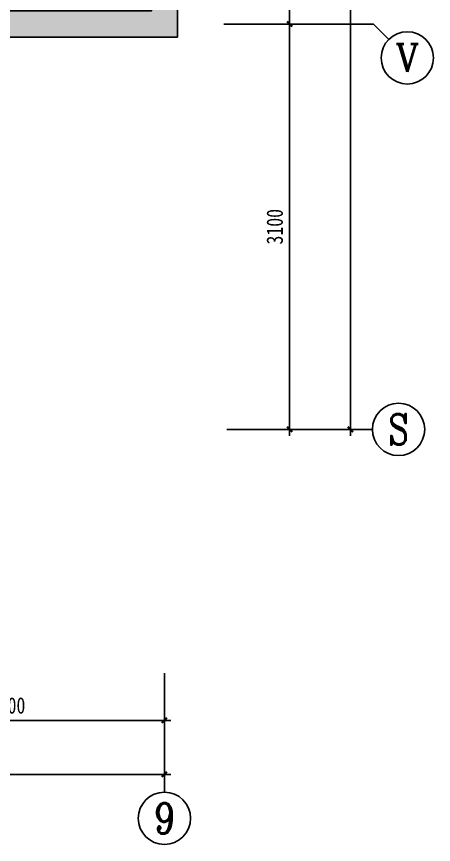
# Model space of a CAD drawing. Extents: x 3479 to 4537415, y 306 to 366510.
# Drawn here: x 4397252 to 4400442, y 270789 to 277121 of the extents above; entities that cross this region are included whole.
import ezdxf
from ezdxf.enums import TextEntityAlignment as Align

# ---------------------------------------------------------------- set-up
doc = ezdxf.new("R2010")
doc.units = 0
doc.header["$LTSCALE"] = 10
doc.header["$MEASUREMENT"] = 0
doc.header["$PDMODE"] = 35
doc.linetypes.add('DASH', pattern=[0.35, 0.25, -0.1])
doc.layers.get('Defpoints').update_dxf_attribs({"color": 49, "linetype": 'DASH'})
for name, color, linetype in [('AXIS', 3, 'Continuous'), ('AXIS_TEXT', 7, 'Continuous'), ('COLU', 1, 'Continuous'), ('COLU_HATCH', 251, 'Continuous'), ('P-WALL', 5, 'Continuous'), ('PUB_DIM', 3, 'Continuous')]:
    doc.layers.add(name, color=color, linetype=linetype)
doc.styles.add('-宋体', font='simkai.ttf', dxfattribs={"width": 0.8})
doc.styles.add('_TCH_AXIS', font='COMPLEX', dxfattribs={"bigfont": 'GBCBIG'})
doc.styles.add('COMPLEX', font='COMPLEX')
doc.dimstyles.new('DIM-050', dxfattribs={"dimscale": 50, "dimtxt": 2.5, "dimasz": 0.8, "dimexe": 1.5, "dimexo": 2.5, "dimgap": 1, "dimtad": 1, "dimdec": 0, "dimzin": 12, "dimdsep": 46, "dimtxsty": '-宋体', "dimblk": 'ARCHTICK', "dimcen": 0, "dimdle": 1, "dimclrd": 256, "dimclre": 256, "dimclrt": 9, "dimadec": 0, "dimazin": 0, "dimtfac": 1, "dimtdec": 0, "dimtix": 1, "dimtmove": 2, "dimatfit": 3, "dimldrblk": 'DOT', "dimfxl": 1.5, "dimtolj": 1, "dimtzin": 12, "dimarcsym": 0})

# ---------------------------------------------------------------- blocks, each defined once
blk = doc.blocks.new('_ArchTick')
at = {"color": 0, "linetype": 'ByBlock', "const_width": 0.4}
blk.add_lwpolyline([(-0.5, -0.5), (0.5, 0.5)], dxfattribs=at)
blk = doc.blocks.new('*D1450')
at = {"layer": 'Defpoints', "color": 0, "transparency": 16777216}
for p in [(4395983.5, 272218.1), (4398383.5, 272222.5), (4398383.5, 271737.8)]:
    blk.add_point(p, dxfattribs=at)
at = {"layer": 'PUB_DIM', "lineweight": -2, "transparency": 16777216}
for p, q in [((4395983.5, 272093.1), (4395983.5, 271662.8)), ((4398383.5, 272097.5), (4398383.5, 271662.8)), ((4395933.5, 271737.8), (4398433.5, 271737.8))]:
    blk.add_line(p, q, dxfattribs=at)
at = {"layer": 'PUB_DIM', "lineweight": -2, "transparency": 16777216, "xscale": 40, "yscale": 40, "zscale": 40, "rotation": 180}
blk.add_blockref('_ArchTick', (4395983.5, 271737.8), dxfattribs=at)
at = {"layer": 'PUB_DIM', "lineweight": -2, "transparency": 16777216, "xscale": 40, "yscale": 40, "zscale": 40}
blk.add_blockref('_ArchTick', (4398383.5, 271737.8), dxfattribs=at)
at = {"layer": 'PUB_DIM', "color": 9, "transparency": 16777216, "insert": (4397183.5, 271851), "char_height": 125, "attachment_point": 5, "style": '-宋体'}
blk.add_mtext('\\A1;2400', dxfattribs=at)
blk = doc.blocks.new('_Dot')
at = {"color": 0, "linetype": 'ByBlock', "lineweight": -2}
blk.add_line((-0.5, 0), (-1, 0), dxfattribs=at)
at = {"color": 0, "linetype": 'ByBlock', "const_width": 0.5}
blk.add_lwpolyline([(-0.25, 0, 1), (0.25, 0, 1)], format="xyb", close=True, dxfattribs=at)
blk = doc.blocks.new('*D1452')
at = {"layer": 'Defpoints', "color": 0, "transparency": 16777216}
for p in [(4398730.6, 279663.2), (4398713.8, 277063.2), (4399341.5, 277063.2)]:
    blk.add_point(p, dxfattribs=at)
at = {"layer": 'PUB_DIM', "lineweight": -2, "transparency": 16777216}
for p, q in [((4399341.5, 279713.2), (4399341.5, 277013.2)), ((4398855.6, 279663.2), (4399416.5, 279663.2)), ((4398838.8, 277063.2), (4399416.5, 277063.2))]:
    blk.add_line(p, q, dxfattribs=at)
at = {"layer": 'PUB_DIM', "lineweight": -2, "transparency": 16777216, "xscale": 40, "yscale": 40, "zscale": 40}
for p, rotation in [((4399341.5, 279663.2), 90), ((4399341.5, 277063.2), 270)]:
    blk.add_blockref('_ArchTick', p, dxfattribs=dict(at, rotation=rotation))
at = {"layer": 'PUB_DIM', "color": 9, "transparency": 16777216, "insert": (4399228.3, 278363.2), "char_height": 125, "attachment_point": 5, "rotation": 90, "style": '-宋体'}
blk.add_mtext('\\A1;2600', dxfattribs=at)
blk = doc.blocks.new('*D1453')
at = {"layer": 'Defpoints', "color": 0, "transparency": 16777216}
for p in [(4398713.8, 277063.2), (4398734.9, 273963.2), (4399341.5, 273963.2)]:
    blk.add_point(p, dxfattribs=at)
at = {"layer": 'PUB_DIM', "lineweight": -2, "transparency": 16777216}
for p, q in [((4399341.5, 277113.2), (4399341.5, 273913.2)), ((4398838.8, 277063.2), (4399416.5, 277063.2)), ((4398859.9, 273963.2), (4399416.5, 273963.2))]:
    blk.add_line(p, q, dxfattribs=at)
at = {"layer": 'PUB_DIM', "lineweight": -2, "transparency": 16777216, "xscale": 40, "yscale": 40, "zscale": 40}
for p, rotation in [((4399341.5, 277063.2), 90), ((4399341.5, 273963.2), 270)]:
    blk.add_blockref('_ArchTick', p, dxfattribs=dict(at, rotation=rotation))
at = {"layer": 'PUB_DIM', "color": 9, "transparency": 16777216, "insert": (4399228.3, 275513.2), "char_height": 125, "attachment_point": 5, "rotation": 90, "style": '-宋体'}
blk.add_mtext('\\A1;3100', dxfattribs=at)
blk = doc.blocks.new('*D1454')
at = {"layer": 'Defpoints', "color": 0, "transparency": 16777216}
for p in [(4398720.5, 280863.2), (4398734.9, 273963.2), (4399806.7, 273963.2)]:
    blk.add_point(p, dxfattribs=at)
at = {"layer": 'PUB_DIM', "lineweight": -2, "transparency": 16777216}
for p, q in [((4399806.7, 280913.2), (4399806.7, 273913.2)), ((4398845.5, 280863.2), (4399881.7, 280863.2)), ((4398859.9, 273963.2), (4399881.7, 273963.2))]:
    blk.add_line(p, q, dxfattribs=at)
at = {"layer": 'PUB_DIM', "lineweight": -2, "transparency": 16777216, "xscale": 40, "yscale": 40, "zscale": 40}
for p, rotation in [((4399806.7, 280863.2), 90), ((4399806.7, 273963.2), 270)]:
    blk.add_blockref('_ArchTick', p, dxfattribs=dict(at, rotation=rotation))
at = {"layer": 'PUB_DIM', "color": 9, "transparency": 16777216, "insert": (4399693.5, 277413.2), "char_height": 125, "attachment_point": 5, "rotation": 90, "style": '-宋体'}
blk.add_mtext('\\A1;6900', dxfattribs=at)
blk = doc.blocks.new('*D1455')
at = {"layer": 'Defpoints', "color": 0, "transparency": 16777216}
for p in [(4398383.5, 272222.5), (4389983.5, 272205.2), (4398383.5, 271324.8)]:
    blk.add_point(p, dxfattribs=at)
at = {"layer": 'PUB_DIM', "lineweight": -2, "transparency": 16777216}
for p, q in [((4398383.5, 272097.5), (4398383.5, 271249.8)), ((4389983.5, 272080.2), (4389983.5, 271249.8)), ((4389933.5, 271324.8), (4398433.5, 271324.8))]:
    blk.add_line(p, q, dxfattribs=at)
at = {"layer": 'PUB_DIM', "lineweight": -2, "transparency": 16777216, "xscale": 40, "yscale": 40, "zscale": 40, "rotation": 180}
blk.add_blockref('_ArchTick', (4389983.5, 271324.8), dxfattribs=at)
at = {"layer": 'PUB_DIM', "lineweight": -2, "transparency": 16777216, "xscale": 40, "yscale": 40, "zscale": 40}
blk.add_blockref('_ArchTick', (4398383.5, 271324.8), dxfattribs=at)
at = {"layer": 'PUB_DIM', "color": 9, "transparency": 16777216, "insert": (4394183.5, 271438), "char_height": 125, "attachment_point": 5, "style": '-宋体'}
blk.add_mtext('\\A1;8400', dxfattribs=at)
blk = doc.blocks.new('_AXISO')
blk.add_circle((0, 0), 0.5)
at = {"layer": 'AXIS_TEXT', "style": 'COMPLEX', "width": 1.041667}
blk.add_attdef('A', text='', height=0.56, dxfattribs=at).set_placement((-0.25, -0.28), (0.25, -0.28), align=Align.FIT)

msp = doc.modelspace()

# ---------------------------------------------------------------- hatches: boundary and pattern name
at = {"layer": 'COLU_HATCH'}
msp.add_hatch(color=256, dxfattribs=at).paths.add_polyline_path([(4395883.5, 277163.2), (4398283.5, 277163.2), (4398283.5, 279763.2), (4398483.5, 279763.2), (4398483.5, 276963.2), (4395883.5, 276963.2)])

# ---------------------------------------------------------------- linework, layer by layer
at = {"layer": 'AXIS'}
for p, q in [((4398867, 277063.2), (4399983.5, 277063.2)), ((4400100.6, 276946.1), (4399983.5, 277063.2)), ((4398906, 273963.2), (4399975, 273963.2)), ((4398383.5, 272074.2), (4398383.5, 271188.7))]:
    msp.add_line(p, q, dxfattribs=at)
at = {"layer": 'COLU'}
msp.add_lwpolyline([(4395883.5, 277163.2), (4398283.5, 277163.2), (4398283.5, 279763.2), (4398483.5, 279763.2), (4398483.5, 276963.2), (4395883.5, 276963.2)], close=True, dxfattribs=at)
at = {"layer": 'P-WALL'}
for q in [(4398483.5, 280963.2), (4396083.5, 276963.2)]:
    msp.add_line((4398483.5, 276963.2), q, dxfattribs=at)

# ---------------------------------------------------------------- block references
at = {"layer": 'AXIS'}
ref = msp.add_blockref('_AXISO', (4400242.1, 276804.7), dxfattribs=dict(at, xscale=400, yscale=400, zscale=400))
ref.add_attrib('A', 'V', dxfattribs={"layer": 'AXIS_TEXT', "height": 212.6, "style": '_TCH_AXIS'}).set_placement((4400150.9, 276698.4), (4400333.2, 276698.4), align=Align.FIT)
ref = msp.add_blockref('_AXISO', (4400175, 273963.2), dxfattribs=dict(at, xscale=-400, yscale=400, zscale=400))
ref.add_attrib('A', 'S', dxfattribs={"layer": 'AXIS_TEXT', "height": 233, "style": '_TCH_AXIS'}).set_placement((4400097.4, 273846.8), (4400252.7, 273846.8), align=Align.FIT)
ref = msp.add_blockref('_AXISO', (4398383.5, 270988.7), dxfattribs=dict(at, xscale=-400, yscale=400, zscale=400, rotation=180))
ref.add_attrib('A', '9', dxfattribs={"layer": 'AXIS_TEXT', "height": 233, "style": '_TCH_AXIS'}).set_placement((4398305.8, 270872.3), (4398461.1, 270872.3), align=Align.FIT)

# ---------------------------------------------------------------- dimensions: what is measured, and where the dimension line sits
at = {"layer": 'PUB_DIM'}
for base, p1, p2, picture, middle in [((4399806.7, 273963.2), (4398720.5, 280863.2), (4398734.9, 273963.2), '*D1454', (4399693.5, 277413.2)), ((4399341.5, 277063.2), (4398730.6, 279663.2), (4398713.8, 277063.2), '*D1452', (4399228.3, 278363.2)), ((4399341.5, 273963.2), (4398713.8, 277063.2), (4398734.9, 273963.2), '*D1453', (4399228.3, 275513.2))]:
    dim = msp.add_linear_dim(base=base, p1=p1, p2=p2, angle=90, dimstyle='DIM-050', dxfattribs=at)
    dim.commit()
    dim.dimension.update_dxf_attribs({"geometry": picture, "text_midpoint": middle})
for base, p1, picture, middle in [((4398383.5, 271324.8), (4389983.5, 272205.2), '*D1455', (4394183.5, 271438)), ((4398383.5, 271737.8), (4395983.5, 272218.1), '*D1450', (4397183.5, 271851))]:
    dim = msp.add_linear_dim(base=base, p1=p1, p2=(4398383.5, 272222.5), dimstyle='DIM-050', dxfattribs=at)
    dim.commit()
    dim.dimension.update_dxf_attribs({"geometry": picture, "text_midpoint": middle})

doc.saveas('drawing.dxf')
